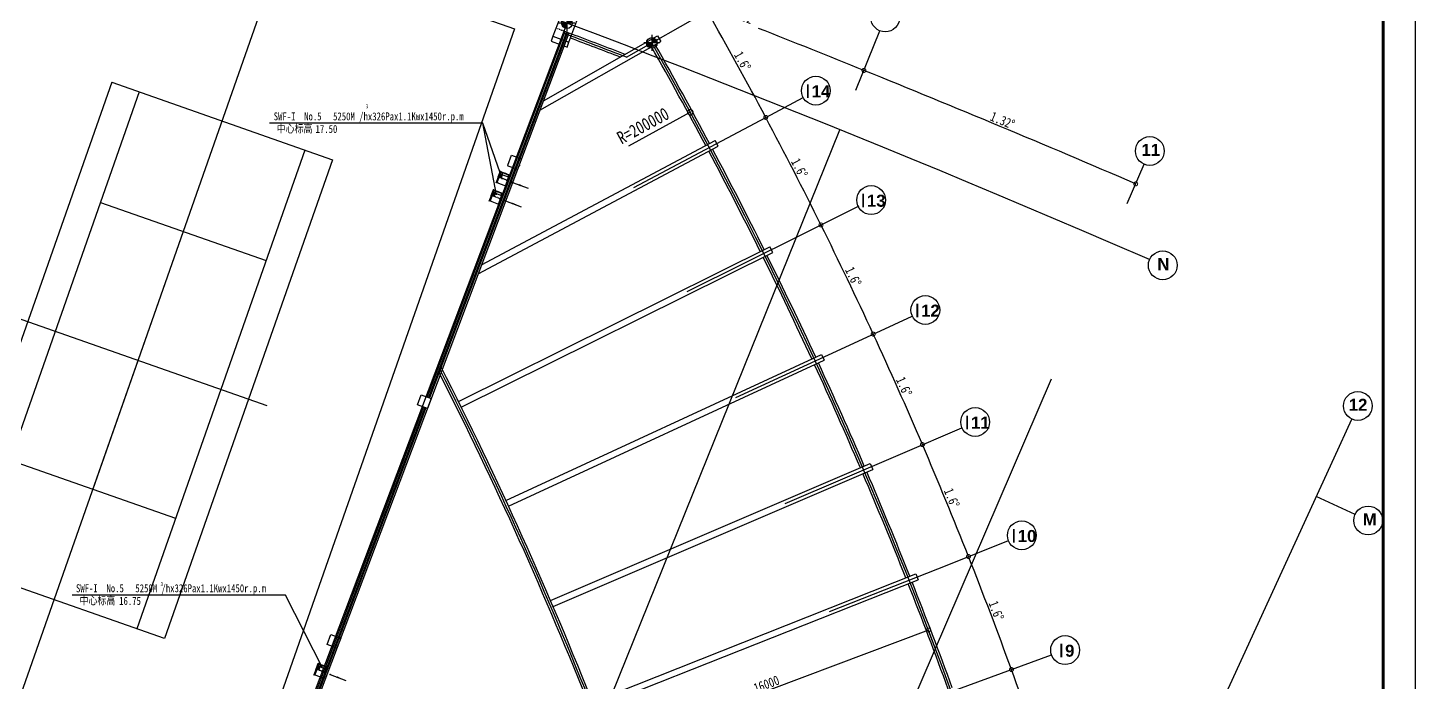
# Model space of a CAD drawing. Extents: x 24221263 to 48466785, y 43033036 to 86624613.
# Drawn here: x 24334577 to 24399613, y 43085547 to 43116209 of the extents above; entities that cross this region are included whole.
import ezdxf

# ---------------------------------------------------------------- set-up
doc = ezdxf.new("R2010")
doc.units = 0
doc.header["$MEASUREMENT"] = 0
doc.linetypes.add('DASHDOT', pattern=[1, 0.5, -0.25, 0, -0.25])
doc.linetypes.add('HIDDEN', pattern=[9.525, 6.35, -3.175])
doc.layers.get('0').update_dxf_attribs({"linetype": 'CONTINUOUS'})
doc.layers.get('DEFPOINTS').update_dxf_attribs({"linetype": 'CONTINUOUS'})
for name, color, linetype in [('AC-FK', 4, 'CONTINUOUS'), ('AC-W', 7, 'CONTINUOUS'), ('FRAME', 7, 'CONTINUOUS'), ('场地', 5, 'CONTINUOUS'), ('楼控', 1, 'CONTINUOUS')]:
    doc.layers.add(name, color=color, linetype=linetype)
doc.styles.add('Q1', font='SimSun.ttf', dxfattribs={"width": 0.8, "height": 450})
doc.styles.add('Q200', font='SimSun.ttf', dxfattribs={"width": 0.8, "height": 450})
doc.styles.add('T-SG-01$0$Arial', font='ARIALBD.TTF')
doc.dimstyles.new('Q2', dxfattribs={"dimscale": 150, "dimtxt": 2.5, "dimasz": 2.5, "dimexe": 0, "dimexo": 0, "dimgap": 0.5, "dimtad": 1, "dimdec": 4, "dimdsep": 46, "dimtxsty": 'Q200', "dimblk1": 'DOTSMALL', "dimblk2": 'DOTSMALL', "dimsah": 1, "dimcen": 2.5, "dimadec": 0, "dimazin": 0, "dimtfac": 1, "dimtdec": 3, "dimtmove": 2, "dimatfit": 3, "dimldrblk": 'DOTSMALL', "dimfxl": 1, "dimtolj": 1, "dimtzin": 10, "dimarcsym": 0})

# ---------------------------------------------------------------- blocks, each defined once
blk = doc.blocks.new('*X126')
at = {"color": 0, "linetype": 'Continuous'}
for p, q in [((612, 1156), (625, 1152)), ((612, 1130), (625, 1127)), ((612, 1104), (625, 1101)), ((612, 1078), (625, 1075)), ((612, 1052), (625, 1049))]:
    blk.add_line(p, q, dxfattribs=at)
blk = doc.blocks.new('*X125')
at = {"color": 0, "linetype": 'Continuous'}
for p, q in [((619, 1180), (633, 1176)), ((636, 1201), (649, 1198)), ((653, 1223), (666, 1219)), ((669, 1244), (682, 1241)), ((686, 1266), (699, 1262)), ((703, 1287), (715, 1284))]:
    blk.add_line(p, q, dxfattribs=at)
blk = doc.blocks.new('*X124')
at = {"color": 0, "linetype": 'Continuous'}
for p, q in [((619, 1180), (633, 1176)), ((636, 1201), (649, 1198)), ((653, 1223), (666, 1219)), ((669, 1244), (682, 1241)), ((686, 1266), (699, 1262)), ((703, 1287), (715, 1284))]:
    blk.add_line(p, q, dxfattribs=at)
blk = doc.blocks.new('*X123')
at = {"color": 0, "linetype": 'Continuous'}
for p, q in [((697, 1046), (693, 1061)), ((703, 1046), (701, 1053))]:
    blk.add_line(p, q, dxfattribs=at)
blk = doc.blocks.new('*X122')
at = {"color": 0, "linetype": 'Continuous'}
for p, q in [((693, 1217), (676, 1233)), ((693, 1181), (676, 1198)), ((693, 1146), (676, 1162)), ((693, 1111), (676, 1127)), ((693, 1075), (676, 1092))]:
    blk.add_line(p, q, dxfattribs=at)
blk = doc.blocks.new('*X127')
at = {"color": 0, "linetype": 'Continuous'}
for p, q in [((857, 1370), (851, 1376)), ((875, 1370), (858, 1387))]:
    blk.add_line(p, q, dxfattribs=at)
blk = doc.blocks.new('*X118')
at = {"color": 0}
for p, q in [((596, 1480), (623, 1507)), ((632, 1480), (658, 1507)), ((667, 1480), (693, 1507)), ((702, 1480), (729, 1507)), ((738, 1480), (764, 1507)), ((773, 1480), (799, 1507)), ((809, 1480), (835, 1507)), ((844, 1480), (870, 1507)), ((879, 1480), (906, 1507)), ((915, 1480), (941, 1507)), ((950, 1480), (976, 1507)), ((985, 1480), (1012, 1507)), ((1021, 1480), (1047, 1507)), ((1056, 1480), (1082, 1507)), ((1091, 1480), (1118, 1507)), ((1127, 1480), (1153, 1507)), ((1162, 1480), (1188, 1507)), ((1197, 1480), (1224, 1507)), ((1233, 1480), (1259, 1507)), ((1268, 1480), (1294, 1507)), ((1304, 1480), (1330, 1507)), ((1339, 1480), (1365, 1507)), ((1374, 1480), (1398, 1504))]:
    blk.add_line(p, q, dxfattribs=at)
blk = doc.blocks.new('*X119')
at = {"color": 0}
blk.add_line((605, 1534), (604, 1535), dxfattribs=at)
blk = doc.blocks.new('*X120')
at = {"color": 0}
blk.add_line((605, 1534), (604, 1535), dxfattribs=at)
blk = doc.blocks.new('*X121')
at = {"color": 0}
blk.add_line((605, 1534), (604, 1535), dxfattribs=at)
blk = doc.blocks.new('*X128')
at = {"color": 0, "linetype": 'Continuous'}
for p, q in [((912, 1563), (905, 1569)), ((912, 1545), (905, 1552)), ((912, 1527), (905, 1534)), ((912, 1510), (905, 1516)), ((925, 1479), (905, 1499)), ((939, 1482), (935, 1487)), ((953, 1487), (947, 1492)), ((966, 1491), (961, 1497)), ((979, 1496), (974, 1501)), ((993, 1500), (987, 1505)), ((1006, 1504), (1000, 1510)), ((1019, 1509), (1014, 1514)), ((1032, 1513), (1027, 1519))]:
    blk.add_line(p, q, dxfattribs=at)
blk = doc.blocks.new('_DOTSMALL')
at = {"color": 0, "linetype": 'ByBlock', "const_width": 0.5}
blk.add_lwpolyline([(-0.0625, 0, 1), (0.0625, 0, 1)], format="xyb", close=True, dxfattribs=at)
blk = doc.blocks.new('*D149')
at = {"color": 0, "linetype": 'ByBlock'}
blk.add_arc((24149392, 42558637), 599173, 66.68798, 68.00798, dxfattribs=at)
at = {"layer": 'DEFPOINTS', "color": 0, "linetype": 'ByBlock'}
for p in [(24374518, 43116066), (24373395, 43113284), (24382275, 43110700), (24386904, 43109813), (24386112, 43107976)]:
    blk.add_point(p, dxfattribs=at)
at = {"color": 0, "linetype": 'ByBlock', "xscale": 375, "yscale": 375, "zscale": 375}
for p, rotation in [((24373769, 43114211), 158.0079804353178), ((24386508, 43108895), 336.6879804355053)]:
    blk.add_blockref('_DOTSMALL', p, dxfattribs=dict(at, rotation=rotation))
at = {"color": 0, "linetype": 'ByBlock', "insert": (24380269, 43111866), "char_height": 450, "attachment_point": 5, "rotation": 337.34798, "style": 'Q200'}
blk.add_mtext('\\A1;1.32°', dxfattribs=at)
blk = doc.blocks.new('*D150')
at = {"color": 0, "linetype": 'ByBlock'}
for start, end in [(68.671998, 69.32798), (68.00798, 68.51632)]:
    blk.add_arc((24149392, 42558637), 599173, start, end, dxfattribs=at)
at = {"layer": 'DEFPOINTS', "color": 0, "linetype": 'ByBlock'}
for p in [(24361264, 43120168), (24360558, 43118297), (24365210, 43117592), (24374518, 43116066), (24373395, 43113284)]:
    blk.add_point(p, dxfattribs=at)
at = {"color": 0, "linetype": 'ByBlock', "xscale": 375, "yscale": 375, "zscale": 375}
for p, rotation in [((24360911, 43119232), 159.327980435411), ((24373769, 43114211), 338.0079804353209)]:
    blk.add_blockref('_DOTSMALL', p, dxfattribs=dict(at, rotation=rotation))
at = {"color": 0, "linetype": 'ByBlock', "insert": (24368171, 43116726), "char_height": 450, "attachment_point": 5, "rotation": 338.59416, "style": 'Q200'}
blk.add_mtext('\\A1;1.32°', dxfattribs=at)
blk = doc.blocks.new('A$C78551AF3')
for points in [[(500, 1500, 0.4142136), (1500, 500), (1500, 1500)], [(1500, 2500), (1500, 1500), (2500, 1500, 0.4142136)]]:
    blk.add_hatch(color=256).paths.add_polyline_path(points)
for p, q in [((1500, 0), (1500, 3000)), ((0, 1500), (3000, 1500))]:
    blk.add_line(p, q)
blk.add_circle((1500, 1500), 1000)
blk = doc.blocks.new('A$C5D383393')
at = {"xscale": 0.25, "yscale": 0.25, "zscale": 0.25}
blk.add_blockref('A$C78551AF3', (0, 0), dxfattribs=at)
blk = doc.blocks.new('*D157')
at = {"color": 0, "linetype": 'ByBlock'}
blk.add_arc((24189928, 43016710), 203000, 18.4, 20, dxfattribs=at)
at = {"layer": 'DEFPOINTS', "color": 0, "linetype": 'ByBlock'}
for p in [(24382565, 43086824), (24379746, 43085798), (24381945, 43082576), (24384448, 43081418), (24381601, 43080471)]:
    blk.add_point(p, dxfattribs=at)
at = {"color": 0, "linetype": 'ByBlock', "xscale": 375, "yscale": 375, "zscale": 375}
for p, rotation in [((24380686, 43086140), 110.0000000003038), ((24382550, 43080786), 288.4000000004123)]:
    blk.add_blockref('_DOTSMALL', p, dxfattribs=dict(at, rotation=rotation))
at = {"color": 0, "linetype": 'ByBlock', "insert": (24381920, 43083568), "char_height": 450, "attachment_point": 5, "rotation": 289.2, "style": 'Q200'}
blk.add_mtext('\\A1;1.6°', dxfattribs=at)
blk = doc.blocks.new('*D159')
at = {"color": 0, "linetype": 'ByBlock'}
blk.add_arc((24189928, 43016710), 203000, 24.8, 26.4, dxfattribs=at)
at = {"layer": 'DEFPOINTS', "color": 0, "linetype": 'ByBlock'}
for p in [(24373549, 43107860), (24370862, 43106526), (24373407, 43103570), (24376035, 43102703), (24373299, 43101439)]:
    blk.add_point(p, dxfattribs=at)
at = {"color": 0, "linetype": 'ByBlock', "xscale": 375, "yscale": 375, "zscale": 375}
for p, rotation in [((24371758, 43106970), 116.4000000003726), ((24374207, 43101858), 294.8000000000433)]:
    blk.add_blockref('_DOTSMALL', p, dxfattribs=dict(at, rotation=rotation))
at = {"color": 0, "linetype": 'ByBlock', "insert": (24373271, 43104553), "char_height": 450, "attachment_point": 5, "rotation": 295.6, "style": 'Q200'}
blk.add_mtext('\\A1;1.6°', dxfattribs=at)
blk = doc.blocks.new('*D160')
at = {"color": 0, "linetype": 'ByBlock'}
blk.add_arc((24189928, 43016710), 203000, 23.2, 24.8, dxfattribs=at)
at = {"layer": 'DEFPOINTS', "color": 0, "linetype": 'ByBlock'}
for p in [(24376035, 43102703), (24373299, 43101439), (24375760, 43098413), (24378363, 43097473), (24375594, 43096286)]:
    blk.add_point(p, dxfattribs=at)
at = {"color": 0, "linetype": 'ByBlock', "xscale": 375, "yscale": 375, "zscale": 375}
for p, rotation in [((24374207, 43101858), 114.8000000002813), ((24376513, 43096680), 293.2000000000018)]:
    blk.add_blockref('_DOTSMALL', p, dxfattribs=dict(at, rotation=rotation))
at = {"color": 0, "linetype": 'ByBlock', "insert": (24375652, 43099399), "char_height": 450, "attachment_point": 5, "rotation": 294, "style": 'Q200'}
blk.add_mtext('\\A1;1.6°', dxfattribs=at)
blk = doc.blocks.new('*D161')
at = {"color": 0, "linetype": 'ByBlock'}
blk.add_arc((24189928, 43016710), 203000, 21.6, 23.2, dxfattribs=at)
at = {"layer": 'DEFPOINTS', "color": 0, "linetype": 'ByBlock'}
for p in [(24378363, 43097473), (24375594, 43096286), (24377969, 43093192), (24380545, 43092180), (24377743, 43091071)]:
    blk.add_point(p, dxfattribs=at)
at = {"color": 0, "linetype": 'ByBlock', "xscale": 375, "yscale": 375, "zscale": 375}
for p, rotation in [((24376513, 43096680), 113.1999999990442), ((24378673, 43091439), 291.5999999993978)]:
    blk.add_blockref('_DOTSMALL', p, dxfattribs=dict(at, rotation=rotation))
at = {"color": 0, "linetype": 'ByBlock', "insert": (24377888, 43094181), "char_height": 450, "attachment_point": 5, "rotation": 292.4, "style": 'Q200'}
blk.add_mtext('\\A1;1.6°', dxfattribs=at)
blk = doc.blocks.new('*D162')
at = {"color": 0, "linetype": 'ByBlock'}
blk.add_arc((24189928, 43016710), 203000, 20, 21.6, dxfattribs=at)
at = {"layer": 'DEFPOINTS', "color": 0, "linetype": 'ByBlock'}
for p in [(24380545, 43092180), (24377743, 43091071), (24380031, 43087912), (24382565, 43086824), (24379746, 43085798)]:
    blk.add_point(p, dxfattribs=at)
at = {"color": 0, "linetype": 'ByBlock', "xscale": 375, "yscale": 375, "zscale": 375}
for p, rotation in [((24378673, 43091439), 111.5999999995752), ((24380686, 43086140), 289.9999999998852)]:
    blk.add_blockref('_DOTSMALL', p, dxfattribs=dict(at, rotation=rotation))
at = {"color": 0, "linetype": 'ByBlock', "insert": (24379978, 43088903), "char_height": 450, "attachment_point": 5, "rotation": 290.8, "style": 'Q200'}
blk.add_mtext('\\A1;1.6°', dxfattribs=at)
blk = doc.blocks.new('*D163')
at = {"color": 0, "linetype": 'ByBlock'}
blk.add_arc((24189928, 43016710), 203000, 26.4, 28, dxfattribs=at)
at = {"layer": 'DEFPOINTS', "color": 0, "linetype": 'ByBlock'}
for p in [(24370921, 43112945), (24368284, 43111543), (24370910, 43108659), (24373549, 43107860), (24370862, 43106526)]:
    blk.add_point(p, dxfattribs=at)
at = {"color": 0, "linetype": 'ByBlock', "xscale": 375, "yscale": 375, "zscale": 375}
for p, rotation in [((24369167, 43112012), 118.0000000000445), ((24371758, 43106970), 296.4000000000236)]:
    blk.add_blockref('_DOTSMALL', p, dxfattribs=dict(at, rotation=rotation))
at = {"color": 0, "linetype": 'ByBlock', "insert": (24370747, 43109638), "char_height": 450, "attachment_point": 5, "rotation": 297.2, "style": 'Q200'}
blk.add_mtext('\\A1;1.6°', dxfattribs=at)
blk = doc.blocks.new('*D164')
at = {"color": 0, "linetype": 'ByBlock'}
blk.add_arc((24189928, 43016710), 203000, 28, 29.6, dxfattribs=at)
at = {"layer": 'DEFPOINTS', "color": 0, "linetype": 'ByBlock'}
for p in [(24367305, 43117474), (24365566, 43116486), (24368272, 43113677), (24370921, 43112945), (24368284, 43111543)]:
    blk.add_point(p, dxfattribs=at)
at = {"color": 0, "linetype": 'ByBlock', "xscale": 375, "yscale": 375, "zscale": 375}
for p, rotation in [((24366436, 43116980), 119.5999999998848), ((24369167, 43112012), 297.9999999999293)]:
    blk.add_blockref('_DOTSMALL', p, dxfattribs=dict(at, rotation=rotation))
at = {"color": 0, "linetype": 'ByBlock', "insert": (24368081, 43114650), "char_height": 450, "attachment_point": 5, "rotation": 298.8, "style": 'Q200'}
blk.add_mtext('\\A1;1.6°', dxfattribs=at)
blk = doc.blocks.new('*D165')
at = {"color": 0, "linetype": 'ByBlock'}
for p, q in [((24376796, 43087993), (24361820, 43082361)), ((24377124, 43087120), (24376796, 43087993)), ((24362149, 43081487), (24361820, 43082361))]:
    blk.add_line(p, q, dxfattribs=at)
at = {"layer": 'DEFPOINTS', "color": 0, "linetype": 'ByBlock'}
for p in [(24377124, 43087120), (24361820, 43082361), (24362149, 43081487)]:
    blk.add_point(p, dxfattribs=at)
at = {"color": 0, "linetype": 'ByBlock', "xscale": 375, "yscale": 375, "zscale": 375}
for p, rotation in [((24376796, 43087993), 20.61275860892394), ((24361820, 43082361), 200.6127586089239)]:
    blk.add_blockref('_DOTSMALL', p, dxfattribs=dict(at, rotation=rotation))
at = {"color": 0, "linetype": 'ByBlock', "insert": (24369202, 43085458), "char_height": 450, "attachment_point": 5, "rotation": 20.61276, "style": 'Q200'}
blk.add_mtext('\\A1;16000', dxfattribs=at)

msp = doc.modelspace()

# ---------------------------------------------------------------- linework, layer by layer
at = {"layer": 'AC-FK'}
for p, q in [((24357295.24657, 43108963.42531), (24358027.89568, 43108689.24744)), ((24356967.65523, 43108101.37556), (24357700.30434, 43107827.19769)), ((24348755.94368, 43085905.62471), (24349488.59279, 43085631.44684))]:
    msp.add_line(p, q, dxfattribs=at)
for points in [[(24358027.89568, 43108689.24744, 0, 80, 0), (24357603.24174, 43108848.71644, 80, 80, 0)], [(24357700.30434, 43107827.19769, 0, 80, 0), (24357275.6504, 43107986.66669, 80, 80, 0)], [(24349488.59279, 43085631.44684, 0, 80, 0), (24349063.93885, 43085790.91584, 80, 80, 0)]]:
    msp.add_lwpolyline(points, format="xyseb", dxfattribs=at)
at = {"layer": 'AC-W', "color": 7, "ltscale": 1500}
for p, q in [((24328804.1815, 43069469.14159), (24347609.49399, 43123012.79408)), ((24340559.56872, 43065294.15644), (24360558.19087, 43118297.24089)), ((24362647.62328, 43114827.77054), (24366435.71949, 43116979.7087)), ((24362985.977, 43108725.93609), (24369166.61015, 43112012.23703)), ((24352180.35836, 43060755.91683), (24372645.55084, 43111429.36546)), ((24365487.75381, 43103858.0049), (24370862.02437, 43106525.81598)), ((24367761.85685, 43098880.17273), (24373299.29947, 43101438.83044)), ((24363653.94608, 43055859.3451), (24382570.23043, 43099757.11482)), ((24370078.7753, 43093922.12406), (24375593.58733, 43096285.77552)), ((24375718.12608, 43052246.00535), (24395807.34869, 43096059.96585)), ((24372164.44004, 43088861.92211), (24377743.09895, 43091070.66942)), ((24374108.00248, 43083745.45787), (24379746.1582, 43085797.57873))]:
    msp.add_line(p, q, dxfattribs=at)
at = {"layer": 'AC-W', "color": 7}
for p, q in [((24359757.56784, 43116033.70316), (24353297.34326, 43098911.92406)), ((24359944.67337, 43115963.05246), (24353307.9616, 43098373.52261)), ((24359827.73519, 43116007.21651), (24353367.51598, 43098885.45163)), ((24359874.51157, 43115989.55383), (24353414.29779, 43098867.80334)), ((24358744.8912, 43112783.2241), (24364100.9414, 43115825.88409)), ((24364100.9414, 43115825.88409), (24364249.12396, 43115565.03561)), ((24373394.50574, 43113283.83751), (24374517.93808, 43116065.54557)), ((24358579.19236, 43112344.06617), (24364249.12396, 43115565.03561)), ((24369166.61015, 43112012.23703), (24370920.68868, 43112944.89713)), ((24355685.27106, 43104674.19637), (24366941.36715, 43110659.16883)), ((24355845.64415, 43105099.23927), (24366800.52568, 43110924.0531)), ((24366941.36715, 43110659.16883), (24366800.52568, 43110924.0531)), ((24357076.35744, 43109777.40462), (24357252.84032, 43110245.22274)), ((24357252.84032, 43110245.22274), (24357720.65844, 43110068.73986)), ((24386112.08702, 43107976.4671), (24386903.56335, 43109813.19387)), ((24370862.02437, 43106525.81598), (24373549.15965, 43107859.72152)), ((24354762.06426, 43098701.19096), (24369362.19028, 43105948.75646)), ((24369495.58083, 43105680.04293), (24369362.19028, 43105948.75646)), ((24387157.33746, 43105348.264), (24385320.61069, 43106139.74033)), ((24354895.45481, 43098432.47743), (24369495.58083, 43105680.04293)), ((24373299.29947, 43101438.83044), (24376034.78086, 43102702.80029)), ((24356987.14013, 43094066.79339), (24371783.93769, 43100903.87373)), ((24371783.93769, 43100903.87373), (24371909.77331, 43100631.54048)), ((24357112.97576, 43093794.46015), (24371909.77331, 43100631.54048)), ((24353484.47051, 43098841.33091), (24345029.66862, 43076433.2476)), ((24352840.14172, 43098550.00615), (24353016.6246, 43099017.82427)), ((24353016.6246, 43099017.82427), (24353484.44272, 43098841.34139)), ((24353484.44272, 43098841.34139), (24353307.95984, 43098373.52327)), ((24353120.83435, 43098444.11576), (24344771.93873, 43076316.7199)), ((24353191.00707, 43098417.64333), (24344868.60427, 43076360.46239)), ((24353237.78888, 43098399.99504), (24344933.0312, 43076389.57964)), ((24353307.95984, 43098373.52327), (24352840.14172, 43098550.00615)), ((24395807.34869, 43096059.96585), (24396640.9264, 43097877.97251)), ((24375593.58733, 43096285.77552), (24378363.29432, 43097472.87345)), ((24359081.94851, 43089372.07494), (24374063.8795, 43095793.33877)), ((24374063.8795, 43095793.33877), (24374182.06208, 43095517.59816)), ((24359200.13108, 43089096.33434), (24374182.06208, 43095517.59816)), ((24396791.77765, 43093408.38149), (24394973.77099, 43094241.95919)), ((24377743.09895, 43091070.66942), (24380544.87179, 43092179.96976)), ((24361044.85592, 43084620.69641), (24376200.23789, 43090621.13661)), ((24361155.29329, 43084341.76346), (24376310.67526, 43090342.20367)), ((24376200.23789, 43090621.13661), (24376310.67526, 43090342.20367)), ((24348603.89466, 43087322.61949), (24348780.37752, 43087790.43762)), ((24348780.37752, 43087790.43762), (24349248.19565, 43087613.95477)), ((24349071.71279, 43087146.13664), (24348603.89466, 43087322.61949)), ((24349248.19565, 43087613.95477), (24349071.71279, 43087146.13664)), ((24379746.1582, 43085797.57873), (24382565.23606, 43086823.63916))]:
    msp.add_line(p, q, dxfattribs=at)
at = {"layer": 'AC-W', "color": 7, "linetype": 'ByBlock'}
msp.add_line((24362753.74076, 43110684.09005), (24365632.80805, 43112249.59487), dxfattribs=at)
at = {"layer": 'AC-W', "color": 7}
msp.add_lwpolyline([(24360367.45496, 43116658.63972), (24359618.96173, 43116941.0541), (24359195.29273, 43115818.18853), (24359943.53467, 43115535.86916)], close=True, dxfattribs=at)
msp.add_lwpolyline([(24360367.45496, 43116658.63972), (24359618.96173, 43116941.0541), (24359195.29273, 43115818.18853), (24359943.53467, 43115535.86916)], close=True, dxfattribs=at)
for points in [[(24359195.29273, 43115818.18853), (24359107.08567, 43115584.41012), (24359528.11311, 43115425.55203)], [(24359715.23642, 43115354.94843), (24359855.5789, 43115301.99574), (24359943.53467, 43115535.86916)]]:
    msp.add_lwpolyline(points, dxfattribs=at)
for centre in [(24374770.71036, 43116691.42989), (24371516.67831, 43113261.79043), (24387170.68662, 43110433.08915), (24374107.52896, 43108136.89845), (24387777.23274, 43105081.14074), (24376647.53066, 43102985.93045), (24396922.25887, 43098491.54976), (24378983.71067, 43097738.78424), (24397405.3549, 43093127.04901), (24381172.47092, 43092428.45384), (24383199.52858, 43087054.50276)]:
    msp.add_circle(centre, 675, dxfattribs=at)
at = {"layer": 'AC-W', "color": 7, "ltscale": 1500}
for centre, radius, start, end in [((24149392.33084, 42558636.58887), 596172.67138, 66.68798043542, 75.58253173698), ((24149392.33084, 42558636.58887), 595673.10694, 69.02213508604, 69.32798043549), ((24189928.2488, 43016709.50978), 200000, 8.5607712086, 29.6), ((24189928.2488, 43016709.50978), 184000, 16.0920393677, 26.9763462667)]:
    msp.add_arc(centre, radius, start, end, dxfattribs=at)
at = {"layer": 'AC-W', "color": 7, "linetype": 'HIDDEN', "ltscale": 10}
msp.add_arc((24149392.33084, 42558636.58887), 595772.67138, 69.28952944158, 69.3664486543, dxfattribs=at)
msp.add_arc((24149392.33084, 42558636.58887), 595772.67138, 69.28952944158, 69.3664486543, dxfattribs=at)
at = {"layer": 'AC-W', "color": 7}
for centre, radius, start, end in [((24149392.33084, 42558636.58887), 595573.10694, 69.04872900239, 69.2895208551), ((24149392.33084, 42558636.58887), 595773.10694, 69.03290432295, 69.28952946038), ((24189928.2488, 43016709.50978), 199900, 28.0429933355, 29.5570066646), ((24189928.2488, 43016709.50978), 200100, 28.0429503637, 29.5570496365), ((24189928.2488, 43016709.50978), 200100, 26.4429503635, 27.9570496367), ((24189928.2488, 43016709.50978), 199900, 26.4429933354, 27.9570066648), ((24189928.2488, 43016709.50978), 199900, 24.8429933353, 26.3570066647), ((24189928.2488, 43016709.50978), 200100, 24.8429503634, 26.3570496365), ((24189928.2488, 43016709.50978), 184100, 16.0666463791, 27.0047101166), ((24189928.2488, 43016709.50978), 199900, 23.2429933352, 24.7570066646), ((24189928.2488, 43016709.50978), 200100, 23.2429503634, 24.7570496365), ((24189928.2488, 43016709.50978), 183900, 16.1174570683, 26.9479387433), ((24189928.2488, 43016709.50978), 199900, 21.6429933353, 23.1570066646), ((24189928.2488, 43016709.50978), 200100, 21.6429503634, 23.1570496364), ((24149392.33084, 42558636.58887), 552922.67138, 69.3538866954, 74.4272938068), ((24149392.33084, 42558636.58887), 552847.67138, 69.3538866954, 74.4251275769), ((24149392.33084, 42558636.58887), 552797.67138, 69.3538962623, 74.4236830843), ((24149392.33084, 42558636.58887), 552722.67138, 69.3538962623, 74.4215158365), ((24189928.2488, 43016709.50978), 199900, 20.0429933353, 21.5570066646), ((24189928.2488, 43016709.50978), 200100, 20.0429503634, 21.5570496365)]:
    msp.add_arc(centre, radius, start, end, dxfattribs=at)
at = {"layer": 'AC-W', "color": 7, "linetype": 'ByBlock'}
msp.add_point((24365632.80805, 43112249.59487), dxfattribs=at)
at = {"layer": 'FRAME'}
msp.add_lwpolyline([(24221262.63462, 43033036.28865), (24221262.63462, 43159186.28865), (24399612.63462, 43159186.28865), (24399612.63462, 43033036.28865)], close=True, dxfattribs=at)
at = {"layer": 'FRAME', "const_width": 135}
msp.add_lwpolyline([(24225012.63462, 43034536.28865), (24225012.63462, 43157686.28865), (24398112.63462, 43157686.28865), (24398112.63462, 43034536.28865)], close=True, dxfattribs=at)
at = {"layer": '场地', "color": 7}
for p, q in [((24335690.40734, 43123781.02399), (24357390.91848, 43116159.48765)), ((24357390.91848, 43116159.48765), (24343804.70152, 43077475.96779)), ((24338511.03621, 43113659.48703), (24330634.34409, 43091232.48052)), ((24339803.63187, 43113205.50856), (24331926.93975, 43090778.50205)), ((24338511.03621, 43113659.48703), (24348861.23652, 43110024.34557)), ((24347568.64086, 43110478.32404), (24339691.94874, 43088051.31752)), ((24348861.23652, 43110024.34557), (24340984.5444, 43087597.33906)), ((24337986.06114, 43108030.40841), (24345751.07013, 43105303.22388)), ((24341868.56563, 43106666.81614), (24337627.01498, 43094590.00994)), ((24333714.10471, 43102747.53152), (24345781.4759, 43098509.29457)), ((24333744.51048, 43095953.60221), (24341509.51947, 43093226.41768)), ((24340984.5444, 43087597.33906), (24330634.34409, 43091232.48052))]:
    msp.add_line(p, q, dxfattribs=at)
at = {"layer": '楼控'}
for p, q in [((24355902.90054, 43111737.86141), (24345900.67329, 43111737.86141)), ((24356546.90054, 43108375.86141), (24355902.90054, 43111737.86141)), ((24356836.70409, 43109093.66148), (24355902.90054, 43111737.86141)), ((24356630.38713, 43109219.90931), (24356525.52829, 43108944.38523)), ((24356535.62762, 43108940.54163), (24356640.48646, 43109216.06571)), ((24356640.48646, 43109216.06571), (24356544.36586, 43108963.50197)), ((24356569.40718, 43108953.97175), (24356665.52779, 43109206.53549)), ((24356665.52779, 43109206.53549), (24356571.59174, 43108959.71184)), ((24356630.41815, 43109219.8975), (24356719.41351, 43109453.73917)), ((24356719.47952, 43109453.83298), (24356735.8538, 43109496.85757)), ((24356723.22009, 43109466.17116), (24356723.22009, 43109466.17116)), ((24356728.17314, 43109465.26775), (24357187.75205, 43109290.3614)), ((24356733.63454, 43109479.61796), (24357193.21345, 43109304.71161)), ((24356734.95953, 43109483.09949), (24356741.54417, 43109476.40498)), ((24356735.8538, 43109496.85757), (24356743.95017, 43109493.51754)), ((24356738.13523, 43109491.44385), (24356743.25471, 43109486.23894)), ((24356743.95017, 43109493.51754), (24356742.90662, 43109480.60424)), ((24356742.90662, 43109480.60424), (24356748.6858, 43109475.44692)), ((24356748.6858, 43109475.44692), (24356748.16815, 43109474.08677)), ((24356947.59096, 43109398.19052), (24356949.30052, 43109402.68252)), ((24356947.59096, 43109398.19052), (24356949.30052, 43109402.68252)), ((24356949.30052, 43109402.68252), (24356984.03385, 43109389.46372)), ((24356949.30052, 43109402.68252), (24356984.03385, 43109389.46372)), ((24356984.03385, 43109389.46372), (24356982.32428, 43109384.97172)), ((24356984.03385, 43109389.46372), (24356982.32428, 43109384.97172)), ((24357187.6705, 43109290.39244), (24357093.73446, 43109043.56878)), ((24357173.59456, 43109313.73532), (24357173.07691, 43109312.37517)), ((24357180.21324, 43109314.17427), (24357173.59456, 43109313.73532)), ((24357187.03598, 43109321.93025), (24357180.21324, 43109314.17427)), ((24357198.1559, 43109317.69823), (24357187.03598, 43109321.93025)), ((24357187.33973, 43109289.27798), (24357198.1559, 43109317.69823)), ((24356302.82681, 43108357.84776), (24356391.82217, 43108591.68942)), ((24356391.88818, 43108591.78323), (24356408.26246, 43108634.80782)), ((24356395.62875, 43108604.12141), (24356395.62875, 43108604.12141)), ((24356400.5818, 43108603.218), (24356860.16071, 43108428.31165)), ((24356406.0432, 43108617.56822), (24356865.62211, 43108442.66187)), ((24356407.36819, 43108621.04974), (24356413.95283, 43108614.35523)), ((24356408.26246, 43108634.80782), (24356416.35883, 43108631.46779)), ((24356410.54389, 43108629.3941), (24356415.66337, 43108624.1892)), ((24356416.35883, 43108631.46779), (24356415.31527, 43108618.55449)), ((24356415.31527, 43108618.55449), (24356421.09446, 43108613.39717)), ((24356421.09446, 43108613.39717), (24356420.57681, 43108612.03702)), ((24356525.61109, 43108944.35371), (24356535.62762, 43108940.54163)), ((24356544.36586, 43108963.50197), (24356569.40718, 43108953.97175)), ((24356571.59174, 43108959.71184), (24356964.74056, 43108810.08743)), ((24356619.17026, 43108941.60442), (24356611.65786, 43108944.46349)), ((24356919.66617, 43108827.24182), (24356927.17857, 43108824.38275)), ((24356965.06013, 43108803.39432), (24357061.18073, 43109055.95806)), ((24356987.59732, 43108794.81712), (24356965.06013, 43108803.39432)), ((24356978.85909, 43108771.85678), (24357083.71793, 43109047.38087)), ((24356988.87562, 43108768.0447), (24356978.85909, 43108771.85678)), ((24357083.71793, 43109047.38087), (24356987.59732, 43108794.81712)), ((24357093.73446, 43109043.56878), (24356988.87562, 43108768.0447)), ((24356302.79579, 43108357.85957), (24356197.93695, 43108082.33548)), ((24356198.01975, 43108082.30397), (24356208.03628, 43108078.49188)), ((24356208.03628, 43108078.49188), (24356312.89512, 43108354.01596)), ((24356312.89512, 43108354.01596), (24356216.77452, 43108101.45222)), ((24356216.77452, 43108101.45222), (24356241.81584, 43108091.922)), ((24356241.81584, 43108091.922), (24356337.93645, 43108344.48575)), ((24356337.93645, 43108344.48575), (24356244.0004, 43108097.66209)), ((24356244.0004, 43108097.66209), (24356637.14921, 43107948.03768)), ((24356291.57892, 43108079.55468), (24356284.06652, 43108082.41374)), ((24356592.07483, 43107965.19207), (24356599.58723, 43107962.33301)), ((24356619.99961, 43108536.14077), (24356621.70918, 43108540.63277)), ((24356619.99961, 43108536.14077), (24356621.70918, 43108540.63277)), ((24356621.70918, 43108540.63277), (24356656.4425, 43108527.41398)), ((24356621.70918, 43108540.63277), (24356656.4425, 43108527.41398)), ((24356637.46879, 43107941.34457), (24356733.58939, 43108193.90832)), ((24356660.00598, 43107932.76738), (24356637.46879, 43107941.34457)), ((24356651.26774, 43107909.80704), (24356756.12658, 43108185.33112)), ((24356661.28427, 43107905.99495), (24356651.26774, 43107909.80704)), ((24356656.4425, 43108527.41398), (24356654.73294, 43108522.92198)), ((24356656.4425, 43108527.41398), (24356654.73294, 43108522.92198)), ((24356756.12658, 43108185.33112), (24356660.00598, 43107932.76738)), ((24356766.14311, 43108181.51903), (24356661.28427, 43107905.99495)), ((24356860.07916, 43108428.34269), (24356766.14311, 43108181.51903)), ((24356846.00322, 43108451.68558), (24356845.48557, 43108450.32542)), ((24356852.6219, 43108452.12452), (24356846.00322, 43108451.68558)), ((24356859.44464, 43108459.8805), (24356852.6219, 43108452.12452)), ((24356870.56455, 43108455.64849), (24356859.44464, 43108459.8805)), ((24356859.74839, 43108427.22823), (24356870.56455, 43108455.64849)), ((24346659.42255, 43089629.77903), (24336657.1953, 43089629.77903)), ((24348406.42255, 43086195.77903), (24346659.42255, 43089629.77903)), ((24348180.17663, 43086396.03238), (24348196.55091, 43086439.05697)), ((24348196.55091, 43086439.05697), (24348204.64729, 43086435.71693)), ((24348091.08424, 43086162.10871), (24347986.2254, 43085886.58463)), ((24347986.3082, 43085886.55311), (24347996.32473, 43085882.74103)), ((24347996.32473, 43085882.74103), (24348101.18357, 43086158.26511)), ((24348101.18357, 43086158.26511), (24348005.06297, 43085905.70137)), ((24348005.06297, 43085905.70137), (24348030.1043, 43085896.17115)), ((24348030.1043, 43085896.17115), (24348126.2249, 43086148.73489)), ((24348126.2249, 43086148.73489), (24348032.28885, 43085901.91123)), ((24348032.28885, 43085901.91123), (24348425.43767, 43085752.28682)), ((24348079.86737, 43085883.80382), (24348072.35498, 43085886.66289)), ((24348091.11526, 43086162.0969), (24348180.11062, 43086395.93856)), ((24348183.9172, 43086408.37056), (24348183.9172, 43086408.37056)), ((24348188.87025, 43086407.46715), (24348648.44917, 43086232.5608)), ((24348194.33165, 43086421.81736), (24348653.91056, 43086246.91101)), ((24348195.65665, 43086425.29889), (24348202.24128, 43086418.60438)), ((24348198.83234, 43086433.64325), (24348203.95182, 43086428.43834)), ((24348204.64729, 43086435.71693), (24348203.60373, 43086422.80364)), ((24348203.60373, 43086422.80364), (24348209.38291, 43086417.64632)), ((24348209.38291, 43086417.64632), (24348208.86527, 43086416.28616)), ((24348408.28807, 43086340.38992), (24348409.99763, 43086344.88192)), ((24348408.28807, 43086340.38992), (24348409.99763, 43086344.88192)), ((24348409.99763, 43086344.88192), (24348444.73096, 43086331.66312)), ((24348409.99763, 43086344.88192), (24348444.73096, 43086331.66312)), ((24348425.75724, 43085745.59372), (24348521.87784, 43085998.15746)), ((24348439.5562, 43085714.05618), (24348544.41504, 43085989.58027)), ((24348444.73096, 43086331.66312), (24348443.02139, 43086327.17112)), ((24348444.73096, 43086331.66312), (24348443.02139, 43086327.17112)), ((24348544.41504, 43085989.58027), (24348448.29443, 43085737.01652)), ((24348554.43157, 43085985.76818), (24348449.57273, 43085710.2441)), ((24348648.36761, 43086232.59184), (24348554.43157, 43085985.76818)), ((24348634.29167, 43086255.93472), (24348633.77402, 43086254.57457)), ((24348640.91035, 43086256.37367), (24348634.29167, 43086255.93472)), ((24348647.73309, 43086264.12965), (24348640.91035, 43086256.37367)), ((24348658.85301, 43086259.89763), (24348647.73309, 43086264.12965)), ((24348648.03684, 43086231.47738), (24348658.85301, 43086259.89763)), ((24348380.36328, 43085769.44122), (24348387.87568, 43085766.58215)), ((24348448.29443, 43085737.01652), (24348425.75724, 43085745.59372)), ((24348449.57273, 43085710.2441), (24348439.5562, 43085714.05618))]:
    msp.add_line(p, q, dxfattribs=at)
at = {"layer": '楼控', "color": 7}
for p, q in [((24357720.65844, 43110068.73986), (24357544.17556, 43109600.92174)), ((24357526.09225, 43109564.78117), (24357058.27413, 43109741.26405))]:
    msp.add_line(p, q, dxfattribs=at)
at = {"layer": '楼控', "linetype": 'DASHDOT'}
for p, q in [((24356740.65176, 43109177.94484), (24356615.44514, 43109225.59593)), ((24357093.73446, 43109043.56878), (24356630.46993, 43109219.8778)), ((24356998.57742, 43109079.7836), (24357106.25512, 43109038.80367)), ((24356413.06042, 43108315.8951), (24356287.8538, 43108363.54618)), ((24356766.14311, 43108181.51903), (24356302.87859, 43108357.82805)), ((24356670.98608, 43108217.73386), (24356778.66378, 43108176.75393)), ((24348201.34888, 43086120.14424), (24348076.14225, 43086167.79533)), ((24348554.43157, 43085985.76818), (24348091.16704, 43086162.0772)), ((24348459.27453, 43086021.983), (24348566.95223, 43085981.00307))]:
    msp.add_line(p, q, dxfattribs=at)
at = {"layer": '楼控', "linetype": 'Continuous'}
for p, q in [((24356684.77808, 43109288.15862), (24356655.32018, 43109210.75589)), ((24356684.77808, 43109288.15862), (24356655.32018, 43109210.75589)), ((24356663.0387, 43109207.81838), (24356691.58111, 43109282.81562)), ((24356663.0387, 43109207.81838), (24356691.58111, 43109282.81562)), ((24356777.91375, 43109341.3269), (24356684.77808, 43109288.15862)), ((24356777.91375, 43109341.3269), (24356684.77808, 43109288.15862)), ((24356775.51194, 43109332.11369), (24356691.58111, 43109282.81562)), ((24356775.51194, 43109332.11369), (24356691.58111, 43109282.81562)), ((24356691.99839, 43109196.45837), (24356734.61291, 43109308.43107)), ((24356691.99839, 43109196.45837), (24356734.61291, 43109308.43107)), ((24356695.58151, 43109205.87327), (24356712.97154, 43109199.25498)), ((24356695.58151, 43109205.87327), (24356712.97154, 43109199.25498)), ((24356728.57614, 43109403.13661), (24356699.08736, 43109296.62966)), ((24356728.57614, 43109403.13661), (24356699.08736, 43109296.62966)), ((24356748.26114, 43109316.10751), (24356704.95114, 43109202.30739)), ((24356748.26114, 43109316.10751), (24356704.95114, 43109202.30739)), ((24356710.35884, 43109209.47019), (24356708.01643, 43109210.36166)), ((24356710.35884, 43109209.47019), (24356708.01643, 43109210.36166)), ((24356710.12946, 43109204.63969), (24356710.35884, 43109209.47019)), ((24356710.12946, 43109204.63969), (24356710.35884, 43109209.47019)), ((24356713.87731, 43109203.21334), (24356710.12946, 43109204.63969)), ((24356713.87731, 43109203.21334), (24356710.12946, 43109204.63969)), ((24356710.70285, 43109189.34049), (24356713.87731, 43109203.21334)), ((24356710.70285, 43109189.34049), (24356713.87731, 43109203.21334)), ((24356739.40747, 43109494.78675), (24356723.75598, 43109453.66136)), ((24356727.1634, 43109462.61458), (24356725.20276, 43109457.46287)), ((24356763.16584, 43109412.75889), (24356728.57614, 43109403.13661)), ((24356763.16584, 43109412.75889), (24356728.57614, 43109403.13661)), ((24356812.42723, 43109433.18936), (24356730.60171, 43109437.72412)), ((24356812.42723, 43109433.18936), (24356731.83134, 43109437.65598)), ((24356799.89226, 43109437.95991), (24356732.11678, 43109441.57868)), ((24356734.61291, 43109308.43107), (24356734.61291, 43109308.43107)), ((24356734.61291, 43109308.43107), (24356734.61291, 43109308.43107)), ((24356799.89226, 43109437.95991), (24356735.05251, 43109441.42193)), ((24356741.07, 43109177.76426), (24356797.57952, 43109326.24704)), ((24356741.07, 43109177.76426), (24356797.57952, 43109326.24704)), ((24356775.59532, 43109340.93516), (24356763.16584, 43109412.75889)), ((24356775.59532, 43109340.93516), (24356763.16584, 43109412.75889)), ((24356767.11868, 43109167.8467), (24356827.01751, 43109325.23514)), ((24356767.12526, 43109167.86397), (24356827.01751, 43109325.23514)), ((24356793.66892, 43109318.87396), (24356775.51194, 43109332.11369)), ((24356793.66892, 43109318.87396), (24356775.51194, 43109332.11369)), ((24356797.57952, 43109326.24704), (24356777.91375, 43109341.3269)), ((24356797.57952, 43109326.24704), (24356777.91375, 43109341.3269)), ((24356827.01751, 43109325.23514), (24357103.91931, 43109219.85197)), ((24356827.01751, 43109325.23514), (24357103.91931, 43109219.85197)), ((24356833.21623, 43109322.87603), (24356845.22527, 43109419.51426)), ((24356833.21623, 43109322.87603), (24356845.22527, 43109419.51426)), ((24357104.86275, 43109219.42861), (24357044.99325, 43109062.11722)), ((24357104.86275, 43109219.42861), (24357044.99325, 43109062.11722)), ((24357119.23263, 43109315.23266), (24357085.56646, 43109226.77239)), ((24357119.23263, 43109315.23266), (24357085.56646, 43109226.77239)), ((24357085.56646, 43109226.77239), (24357104.86275, 43109219.42861)), ((24357085.56646, 43109226.77239), (24357104.86275, 43109219.42861)), ((24356411.81613, 43108632.73701), (24356396.16464, 43108591.61162)), ((24356399.57205, 43108600.56483), (24356397.61142, 43108595.41312)), ((24356435.5745, 43108550.70914), (24356400.9848, 43108541.08687)), ((24356435.5745, 43108550.70914), (24356400.9848, 43108541.08687)), ((24356484.83589, 43108571.13961), (24356403.01037, 43108575.67438)), ((24356484.83589, 43108571.13961), (24356404.24, 43108575.60623)), ((24356472.30092, 43108575.91017), (24356404.52544, 43108579.52893)), ((24356472.30092, 43108575.91017), (24356407.46117, 43108579.37218)), ((24356448.00398, 43108478.88542), (24356435.5745, 43108550.70914)), ((24356448.00398, 43108478.88542), (24356435.5745, 43108550.70914)), ((24356505.62489, 43108460.82629), (24356517.63393, 43108557.46452)), ((24356505.62489, 43108460.82629), (24356517.63393, 43108557.46452)), ((24356357.18674, 43108426.10888), (24356327.72884, 43108348.70614)), ((24356357.18674, 43108426.10888), (24356327.72884, 43108348.70614)), ((24356335.44735, 43108345.76863), (24356363.98977, 43108420.76587)), ((24356335.44735, 43108345.76863), (24356363.98977, 43108420.76587)), ((24356450.3224, 43108479.27716), (24356357.18674, 43108426.10888)), ((24356450.3224, 43108479.27716), (24356357.18674, 43108426.10888)), ((24356447.9206, 43108470.06394), (24356363.98977, 43108420.76587)), ((24356447.9206, 43108470.06394), (24356363.98977, 43108420.76587)), ((24356364.40705, 43108334.40863), (24356407.02157, 43108446.38133)), ((24356364.40705, 43108334.40863), (24356407.02157, 43108446.38133)), ((24356367.99017, 43108343.82353), (24356385.3802, 43108337.20524)), ((24356367.99017, 43108343.82353), (24356385.3802, 43108337.20524)), ((24356400.9848, 43108541.08687), (24356371.49602, 43108434.57992)), ((24356400.9848, 43108541.08687), (24356371.49602, 43108434.57992)), ((24356420.6698, 43108454.05776), (24356377.3598, 43108340.25764)), ((24356420.6698, 43108454.05776), (24356377.3598, 43108340.25764)), ((24356382.7675, 43108347.42044), (24356380.42509, 43108348.31192)), ((24356382.7675, 43108347.42044), (24356380.42509, 43108348.31192)), ((24356382.53812, 43108342.58995), (24356382.7675, 43108347.42044)), ((24356382.53812, 43108342.58995), (24356382.7675, 43108347.42044)), ((24356386.28597, 43108341.16359), (24356382.53812, 43108342.58995)), ((24356386.28597, 43108341.16359), (24356382.53812, 43108342.58995)), ((24356383.11151, 43108327.29075), (24356386.28597, 43108341.16359)), ((24356383.11151, 43108327.29075), (24356386.28597, 43108341.16359)), ((24356407.02157, 43108446.38133), (24356407.02157, 43108446.38133)), ((24356407.02157, 43108446.38133), (24356407.02157, 43108446.38133)), ((24356413.47866, 43108315.71451), (24356469.98818, 43108464.1973)), ((24356413.47866, 43108315.71451), (24356469.98818, 43108464.1973)), ((24356439.52734, 43108305.79696), (24356499.42617, 43108463.18539)), ((24356439.53392, 43108305.81423), (24356499.42617, 43108463.18539)), ((24356466.07757, 43108456.82421), (24356447.9206, 43108470.06394)), ((24356466.07757, 43108456.82421), (24356447.9206, 43108470.06394)), ((24356469.98818, 43108464.1973), (24356450.3224, 43108479.27716)), ((24356469.98818, 43108464.1973), (24356450.3224, 43108479.27716)), ((24356499.42617, 43108463.18539), (24356776.32797, 43108357.80222)), ((24356499.42617, 43108463.18539), (24356776.32797, 43108357.80222)), ((24356777.27141, 43108357.37887), (24356717.40191, 43108200.06747)), ((24356777.27141, 43108357.37887), (24356717.40191, 43108200.06747)), ((24356791.64129, 43108453.18291), (24356757.97512, 43108364.72264)), ((24356791.64129, 43108453.18291), (24356757.97512, 43108364.72264)), ((24356757.97512, 43108364.72264), (24356777.27141, 43108357.37887)), ((24356757.97512, 43108364.72264), (24356777.27141, 43108357.37887)), ((24348200.10458, 43086436.98615), (24348184.4531, 43086395.86076)), ((24348145.47519, 43086230.35802), (24348116.01729, 43086152.95529)), ((24348145.47519, 43086230.35802), (24348116.01729, 43086152.95529)), ((24348123.73581, 43086150.01778), (24348152.27822, 43086225.01502)), ((24348123.73581, 43086150.01778), (24348152.27822, 43086225.01502)), ((24348238.61086, 43086283.5263), (24348145.47519, 43086230.35802)), ((24348238.61086, 43086283.5263), (24348145.47519, 43086230.35802)), ((24348236.20905, 43086274.31309), (24348152.27822, 43086225.01502)), ((24348236.20905, 43086274.31309), (24348152.27822, 43086225.01502)), ((24348152.6955, 43086138.65777), (24348195.31002, 43086250.63047)), ((24348152.6955, 43086138.65777), (24348195.31002, 43086250.63047)), ((24348156.27862, 43086148.07267), (24348173.66865, 43086141.45438)), ((24348156.27862, 43086148.07267), (24348173.66865, 43086141.45438)), ((24348189.27325, 43086345.33601), (24348159.78447, 43086238.82906)), ((24348189.27325, 43086345.33601), (24348159.78447, 43086238.82906)), ((24348208.95825, 43086258.3069), (24348165.64825, 43086144.50678)), ((24348208.95825, 43086258.3069), (24348165.64825, 43086144.50678)), ((24348171.05595, 43086151.66959), (24348168.71354, 43086152.56106)), ((24348171.05595, 43086151.66959), (24348168.71354, 43086152.56106)), ((24348170.82657, 43086146.83909), (24348171.05595, 43086151.66959)), ((24348170.82657, 43086146.83909), (24348171.05595, 43086151.66959)), ((24348174.57442, 43086145.41274), (24348170.82657, 43086146.83909)), ((24348174.57442, 43086145.41274), (24348170.82657, 43086146.83909)), ((24348171.39996, 43086131.53989), (24348174.57442, 43086145.41274)), ((24348171.39996, 43086131.53989), (24348174.57442, 43086145.41274)), ((24348187.86051, 43086404.81398), (24348185.89987, 43086399.66227)), ((24348223.86295, 43086354.95829), (24348189.27325, 43086345.33601)), ((24348223.86295, 43086354.95829), (24348189.27325, 43086345.33601)), ((24348273.12434, 43086375.38876), (24348191.29882, 43086379.92352)), ((24348273.12434, 43086375.38876), (24348192.52846, 43086379.85538)), ((24348260.58937, 43086380.15931), (24348192.81389, 43086383.77808)), ((24348195.31002, 43086250.63047), (24348195.31002, 43086250.63047)), ((24348195.31002, 43086250.63047), (24348195.31002, 43086250.63047)), ((24348260.58937, 43086380.15931), (24348195.74962, 43086383.62133)), ((24348201.76712, 43086119.96366), (24348258.27663, 43086268.44644)), ((24348201.76712, 43086119.96366), (24348258.27663, 43086268.44644)), ((24348236.29244, 43086283.13456), (24348223.86295, 43086354.95829)), ((24348236.29244, 43086283.13456), (24348223.86295, 43086354.95829)), ((24348227.8158, 43086110.0461), (24348287.71462, 43086267.43454)), ((24348227.82237, 43086110.06337), (24348287.71462, 43086267.43454)), ((24348254.36603, 43086261.07336), (24348236.20905, 43086274.31309)), ((24348254.36603, 43086261.07336), (24348236.20905, 43086274.31309)), ((24348258.27663, 43086268.44644), (24348238.61086, 43086283.5263)), ((24348258.27663, 43086268.44644), (24348238.61086, 43086283.5263)), ((24348287.71462, 43086267.43454), (24348564.61642, 43086162.05137)), ((24348287.71462, 43086267.43454), (24348564.61642, 43086162.05137)), ((24348293.91334, 43086265.07543), (24348305.92238, 43086361.71366)), ((24348293.91334, 43086265.07543), (24348305.92238, 43086361.71366)), ((24348565.55986, 43086161.62801), (24348505.69036, 43086004.31662)), ((24348565.55986, 43086161.62801), (24348505.69036, 43086004.31662)), ((24348579.92974, 43086257.43205), (24348546.26357, 43086168.97179)), ((24348579.92974, 43086257.43205), (24348546.26357, 43086168.97179)), ((24348546.26357, 43086168.97179), (24348565.55986, 43086161.62801)), ((24348546.26357, 43086168.97179), (24348565.55986, 43086161.62801))]:
    msp.add_line(p, q, dxfattribs=at)
at = {"layer": '楼控', "linetype": 'DASHDOT'}
for centre in [(24356730.92841, 43109449.47576), (24356403.33707, 43108587.42602), (24348191.62552, 43086391.67516)]:
    msp.add_ellipse(centre, major_axis=(11.44889, -4.35722), ratio=0.9551020408, start_param=3.1415926536, end_param=5.0342109846, dxfattribs=at)
at = {"layer": '楼控', "linetype": 'Continuous'}
for centre, major_axis, start_param, end_param in [((24356732.34266, 43109450.39345), (8.58667, -3.26791), 3.1415926536, 5.0363078164), ((24356743.04927, 43109448.37633), (12.80357, -4.87278), 4.8526607193, 4.9164344139), ((24356743.04927, 43109448.37633), (12.80357, -4.87278), 4.8526607193, 4.9164344139), ((24356404.75131, 43108588.3437), (8.58667, -3.26791), 3.1415926536, 5.0363078164), ((24356415.45793, 43108586.32658), (12.80357, -4.87278), 4.8526607193, 4.9164344139), ((24356415.45793, 43108586.32658), (12.80357, -4.87278), 4.8526607193, 4.9164344139), ((24348193.03977, 43086392.59285), (8.58667, -3.26791), 3.1415926536, 5.0363078164), ((24348203.74638, 43086390.57573), (12.80357, -4.87278), 4.8526607193, 4.9164344139), ((24348203.74638, 43086390.57573), (12.80357, -4.87278), 4.8526607193, 4.9164344139)]:
    msp.add_ellipse(centre, major_axis=major_axis, ratio=0.9551020408, start_param=start_param, end_param=end_param, dxfattribs=at)
at = {"layer": '楼控', "color": 0, "linetype": 'ByBlock'}
for p in [(24357625.87733, 43109749.93837), (24357295.24657, 43108963.42531), (24356967.65523, 43108101.37556), (24348755.94368, 43085905.62471)]:
    msp.add_point(p, dxfattribs=at)

# ---------------------------------------------------------------- block references
at = {"layer": 'AC-W', "color": 7, "rotation": 180}
for p in [(24360227.00154, 43116800.60041), (24364202.23508, 43115872.88321)]:
    msp.add_blockref('A$C5D383393', p, dxfattribs=at)
at = {"layer": 'AC-W', "color": 7, "linetype": 'ByBlock', "xscale": 500, "yscale": 500, "zscale": 500, "rotation": 28.53532057466012}
msp.add_blockref('_DOTSMALL', (24365632.80805, 43112249.59487), dxfattribs=at)
at = {"layer": '楼控', "linetype": 'Continuous', "xscale": 0.6125, "yscale": 0.585, "zscale": 0.6125}
for name, p, rotation in [('*X126', (24356090.8459, 43108781.24228), 339.1641971931792), ('*X126', (24356090.8459, 43108781.24228), 339.1641971931792), ('*X125', (24356090.8459, 43108781.24228), 339.1641971931792), ('*X124', (24356090.8459, 43108781.24228), 339.1641971931792), ('*X124', (24356090.8459, 43108781.24228), 339.1641971931792), ('*X125', (24356090.8459, 43108781.24228), 339.1641971931792), ('*X122', (24356090.8459, 43108781.24228), 339.1641971931792), ('*X122', (24356090.8459, 43108781.24228), 339.1641971931792), ('*X123', (24356090.8459, 43108781.24228), 339.1641971931792), ('*X123', (24356090.8459, 43108781.24228), 339.1641971931792), ('*X128', (24355889.28946, 43108831.66461), 339.1641971931792), ('*X127', (24356404.71628, 43108747.21891), 339.1641971931792), ('*X128', (24355561.69812, 43107969.61487), 339.1641971931791), ('*X126', (24355763.25456, 43107919.19254), 339.1641971931791), ('*X126', (24355763.25456, 43107919.19254), 339.1641971931791), ('*X125', (24355763.25456, 43107919.19254), 339.1641971931791), ('*X124', (24355763.25456, 43107919.19254), 339.1641971931791), ('*X124', (24355763.25456, 43107919.19254), 339.1641971931791), ('*X125', (24355763.25456, 43107919.19254), 339.1641971931791), ('*X122', (24355763.25456, 43107919.19254), 339.1641971931791), ('*X122', (24355763.25456, 43107919.19254), 339.1641971931791), ('*X123', (24355763.25456, 43107919.19254), 339.1641971931791), ('*X123', (24355763.25456, 43107919.19254), 339.1641971931791), ('*X127', (24356077.12494, 43107885.16917), 339.1641971931791), ('*X126', (24347551.54301, 43085723.44168), 339.1641971931791), ('*X126', (24347551.54301, 43085723.44168), 339.1641971931791), ('*X125', (24347551.54301, 43085723.44168), 339.1641971931791), ('*X124', (24347551.54301, 43085723.44168), 339.1641971931791), ('*X124', (24347551.54301, 43085723.44168), 339.1641971931791), ('*X125', (24347551.54301, 43085723.44168), 339.1641971931791), ('*X122', (24347551.54301, 43085723.44168), 339.1641971931791), ('*X122', (24347551.54301, 43085723.44168), 339.1641971931791), ('*X123', (24347551.54301, 43085723.44168), 339.1641971931791), ('*X123', (24347551.54301, 43085723.44168), 339.1641971931791), ('*X128', (24347349.98657, 43085773.86401), 339.1641971931791), ('*X127', (24347865.41339, 43085689.41831), 339.1641971931791)]:
    msp.add_blockref(name, p, dxfattribs=dict(at, rotation=rotation))
at = {"layer": '楼控', "xscale": 0.6125, "yscale": 0.585, "zscale": 0.6125}
for name, p, rotation in [('*X118', (24356078.32524, 43108786.00739), 339.1641971931792), ('*X119', (24356078.32524, 43108786.00739), 339.1641971931792), ('*X120', (24356078.32524, 43108786.00739), 339.1641971931792), ('*X121', (24356078.32524, 43108786.00739), 339.1641971931792), ('*X118', (24355750.7339, 43107923.95765), 339.1641971931791), ('*X119', (24355750.7339, 43107923.95765), 339.1641971931791), ('*X120', (24355750.7339, 43107923.95765), 339.1641971931791), ('*X121', (24355750.7339, 43107923.95765), 339.1641971931791), ('*X118', (24347539.02235, 43085728.20679), 339.1641971931791), ('*X119', (24347539.02235, 43085728.20679), 339.1641971931791), ('*X120', (24347539.02235, 43085728.20679), 339.1641971931791), ('*X121', (24347539.02235, 43085728.20679), 339.1641971931791)]:
    msp.add_blockref(name, p, dxfattribs=dict(at, rotation=rotation))

# ---------------------------------------------------------------- texts
at = {"layer": 'AC-W', "color": 7, "style": 'T-SG-01$0$Arial'}
for s, height, p in [('Ⅰ', 637.5, (24370706.46975, 43112919.22132)), ('14', 562.5, (24371320.65744, 43112950.72118)), ('11', 562.5, (24386778.6481, 43110204.54963)), ('Ⅰ', 637.5, (24373297.3204, 43107794.32933)), ('13', 562.5, (24373911.50809, 43107825.8292)), ('N', 562.5, (24387522.44423, 43104852.60122)), ('Ⅰ', 637.5, (24375837.3221, 43102643.36133)), ('12', 562.5, (24376451.50979, 43102674.8612)), ('12', 562.5, (24396495.72036, 43098263.01024)), ('Ⅰ', 637.5, (24378175.40533, 43097396.21512)), ('11', 562.5, (24378789.59302, 43097427.71499)), ('M', 562.5, (24397150.56639, 43092898.50949)), ('Ⅰ', 637.5, (24380364.16558, 43092085.88472)), ('10', 562.5, (24380978.35327, 43092117.38459)), ('Ⅰ', 637.5, (24382586.9835, 43086711.93365)), ('9', 562.5, (24383201.17119, 43086743.43352))]:
    msp.add_text(s, height=height, dxfattribs=at).set_placement(p)
at = {"layer": 'AC-W', "color": 7, "style": 'Q1', "width": 0.8}
msp.add_text('R=200000', height=600, rotation=28.5353205747, dxfattribs=at).set_placement((24362410.02184, 43110735.40054))
at = {"layer": '楼控', "color": 7, "style": 'Q1', "width": 0.8}
for s, height, p in [('3', 187.5, (24350415.49844, 43112436.06362)), ('SWF-I  No.5', 375, (24346104.64589, 43111870.74698)), ('5250M /hx326Pax1.1Kwx1450r.p.m', 375, (24348887.77843, 43111870.74698)), ('中心标高', 375, (24346244.82648, 43111297.46435)), ('17.50', 375, (24348067.57396, 43111280.1069)), ('SWF-I  No.5', 375, (24336836.62452, 43089762.6646)), ('5250M /hx326Pax1.1Kwx1450r.p.m', 375, (24339619.75706, 43089762.6646)), ('3', 187.5, (24340801.75673, 43090051.53616)), ('中心标高', 375, (24337001.3485, 43089189.38198)), ('16.75', 375, (24338860.2281, 43089172.02453))]:
    msp.add_text(s, height=height, dxfattribs=at).set_placement(p)

# ---------------------------------------------------------------- dimensions: what is measured, and where the dimension line sits
at = {"layer": 'AC-W', "color": 7}
dim = msp.add_angular_dim_2l(base=(24365209.84292, 43117591.58849), line1=((24360558.03711, 43118296.83337), (24361264.07307, 43120168.06645)), line2=((24373394.50574, 43113283.83751), (24374517.93808, 43116065.54557)), dimstyle='Q2', override={"dimadec": 4, "dimazin": 2}, dxfattribs=at)
dim.commit()
dim.dimension.update_dxf_attribs({"geometry": '*D150', "text_midpoint": (24368170.86016, 43116726.11644), "dimtype": 130})
for base, line1, line2, picture, middle in [((24368271.73974, 43113676.51056), ((24368283.66256, 43111542.76547), (24370920.68868, 43112944.89713)), ((24365566.22456, 43116485.76683), (24367305.21442, 43117473.65057)), '*D164', (24368081.39686, 43114650.03173)), ((24382275.195, 43110699.50349), ((24386112.08702, 43107976.4671), (24386903.56335, 43109813.19387)), ((24373394.50574, 43113283.83751), (24374517.93808, 43116065.54557)), '*D149', (24380269.25404, 43111866.49592)), ((24370909.68386, 43108659.06206), ((24368283.66256, 43111542.76547), (24370920.68868, 43112944.89713)), ((24370862.02437, 43106525.81598), (24373549.15965, 43107859.72152)), '*D163', (24370746.59749, 43109637.51835)), ((24373406.5041, 43103569.91407), ((24373299.29947, 43101438.83044), (24376034.78086, 43102702.80029)), ((24370862.02437, 43106525.81598), (24373549.15965, 43107859.72152)), '*D159', (24373270.80142, 43104552.54251)), ((24375760.25352, 43098413.03494), ((24373299.29947, 43101438.83044), (24376034.78086, 43102702.80029)), ((24375593.58733, 43096285.77552), (24378363.29432, 43097472.87345)), '*D160', (24375652.04034, 43099399.06932)), ((24377969.09673, 43093192.44587), ((24377743.09895, 43091070.66942), (24380544.87179, 43092179.96976)), ((24375593.58733, 43096285.77552), (24378363.29432, 43097472.87345)), '*D161', (24377888.45744, 43094181.11729)), ((24380031.31134, 43087912.2177), ((24377743.09895, 43091070.66942), (24380544.87179, 43092179.96976)), ((24379746.1582, 43085797.57873), (24382565.23606, 43086823.63916)), '*D162', (24379978.30882, 43088902.75524)), ((24381945.2893, 43082576.4678), ((24381601.20316, 43080470.61525), (24384447.83119, 43081417.56236)), ((24379746.1582, 43085797.57873), (24382565.23606, 43086823.63916)), '*D157', (24381919.96487, 43083568.09906))]:
    dim = msp.add_angular_dim_2l(base=base, line1=line1, line2=line2, dimstyle='Q2', override={"dimadec": 4, "dimazin": 2}, dxfattribs=at)
    dim.commit()
    dim.dimension.update_dxf_attribs({"geometry": picture, "text_midpoint": middle})
dim = msp.add_aligned_dim(p1=(24377124.48171, 43087119.52602), p2=(24362148.78308, 43081486.72472), distance=-933.72258, dimstyle='Q2', override={"dimdec": 0}, dxfattribs=at)
dim.commit()
dim.dimension.update_dxf_attribs({"geometry": '*D165', "text_midpoint": (24369202.30026, 43085457.86647)})

doc.saveas('drawing.dxf')
